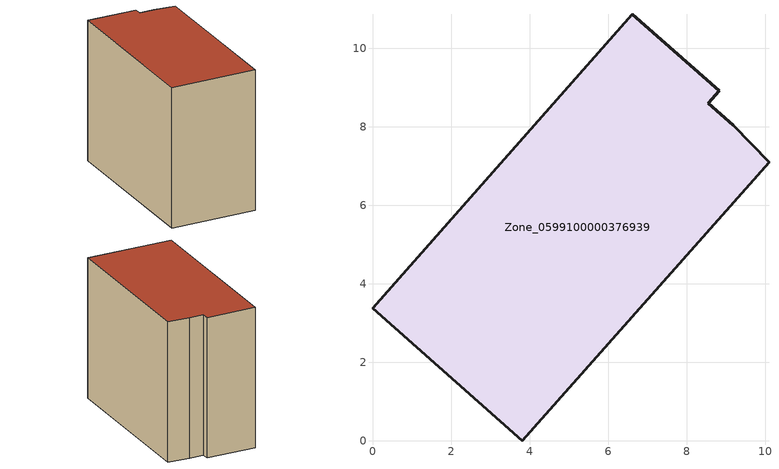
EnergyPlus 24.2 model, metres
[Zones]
Zone_0599100000376939
 floor ground (C_G): 3.82,0 0,3.38 6.62,10.86 8.83,8.91 8.55,8.59 9.19,8.03 10.1,7.1 z0
 wall outside (C_F): 8.83,8.91 6.62,10.86 0,3.38 3.82,0 10.1,7.1 9.19,8.03 8.55,8.59 8.83,8.91 z0:8.39
 roof outside (C_R): 10.1,7.1 9.19,8.03 8.55,8.59 8.83,8.91 6.62,10.86 0,3.38 3.82,0 z8.39
[BUILDING]
Pand.0599100000376939: North Axis=0; Terrain=City; Loads Convergence Tolerance Value=0.04; Temperature Convergence Tolerance Value=0.4; Solar Distribution=FullExterior; Maximum Number of Warmup Days=25; Minimum Number of Warmup Days=1
[Site:Location]
Rotterdam.The.Hague.AP_ZH_NLD Design_Conditions: Latitude=51.96; Longitude=4.45; Time Zone=1; Elevation=-4.5
[SITE:GROUNDTEMPERATURE:BUILDINGSURFACE]
18, 18, 18, 18, 18, 18, 18, 18, 18, 18, 18, 18
[MATERIAL] Thermal Absorptance=0.9; Solar Absorptance=0.7; Visible Absorptance=0.7
Name | Roughness | Thickness | Conductivity | Density | Specific Heat
G.TI.1992-2005 | MediumSmooth | 0.15 | 0.06 | 540 | 1210
F.TI.1992-2005 | Rough | 0.3 | 0.12 | 1920 | 840
R.TI.1992-2005 | MediumRough | 0.2 | 0.08 | 1500 | 1000
[CONSTRUCTION]
C_G: G.TI.1992-2005
C_F: F.TI.1992-2005
C_R: R.TI.1992-2005
[ZONE]
Zone_0599100000376939: Type=1; Multiplier=1; Ceiling Height=Autocalculate; Volume=Autocalculate; Floor Area=autocalculate; Part of Total Floor Area=Yes
[ZONEINFILTRATION:DESIGNFLOWRATE]
Infil_Zone_0599100000376939: Zone or ZoneList or Space or SpaceList=Zone_0599100000376939; Schedule=AlwaysOn; Design Flow Rate Calculation Method=Flow/Area; Flow Rate per Floor Area=0.0015; Constant Term Coefficient=1; Temperature Term Coefficient=0; Velocity Term Coefficient=0; Velocity Squared Term Coefficient=0
[HVACTEMPLATE:ZONE:IDEALLOADSAIRSYSTEM]
Zone_0599100000376939: Maximum Heating Supply Air Temperature=50; Minimum Cooling Supply Air Temperature=13; Maximum Heating Supply Air Humidity Ratio=0.0156; Minimum Cooling Supply Air Humidity Ratio=0.0077; Heating Limit=NoLimit; Cooling Limit=NoLimit; Dehumidification Control Type=ConstantSensibleHeatRatio; Cooling Sensible Heat Ratio=0.7; Dehumidification Setpoint=60; Humidification Control Type=None; Humidification Setpoint=30; Outdoor Air Method=None; Outdoor Air Flow Rate per Person=0.00944; Outdoor Air Flow Rate per Zone Floor Area=0; Outdoor Air Flow Rate per Zone=0; Demand Controlled Ventilation Type=None; Outdoor Air Economizer Type=NoEconomizer; Heat Recovery Type=None; Sensible Heat Recovery Effectiveness=0.7; Latent Heat Recovery Effectiveness=0.65
[ZONECONTROL:THERMOSTAT]
ThermostatControl_Zone_0599100000376939: Zone or ZoneList=Zone_0599100000376939; Control Type Schedule=DualSetpointControlType; Control 1=Thermostat_Zone_0599100000376939; Temperature Difference Between Cutout And Setpoint=0
[THERMOSTATSETPOINT:DUALSETPOINT]
Thermostat_Zone_0599100000376939: Heating Setpoint Temperature Schedule=HeatingSetpoint_Zone_0599100000376939; Cooling Setpoint Temperature Schedule=CoolingSetpoint_Zone_0599100000376939
[SCHEDULE:COMPACT]
HeatingSetpoint_Zone_0599100000376939: Through: 12/31, For: AllDays, Until: 24:00, 21
CoolingSetpoint_Zone_0599100000376939: Through: 12/31, For: AllDays, Until: 24:00, 24
DualSetpointControlType: Through: 12/31, For: AllDays, Until: 24:00, 4
AlwaysOn: Through: 12/31, For: AllDays, Until: 24:00, 1
